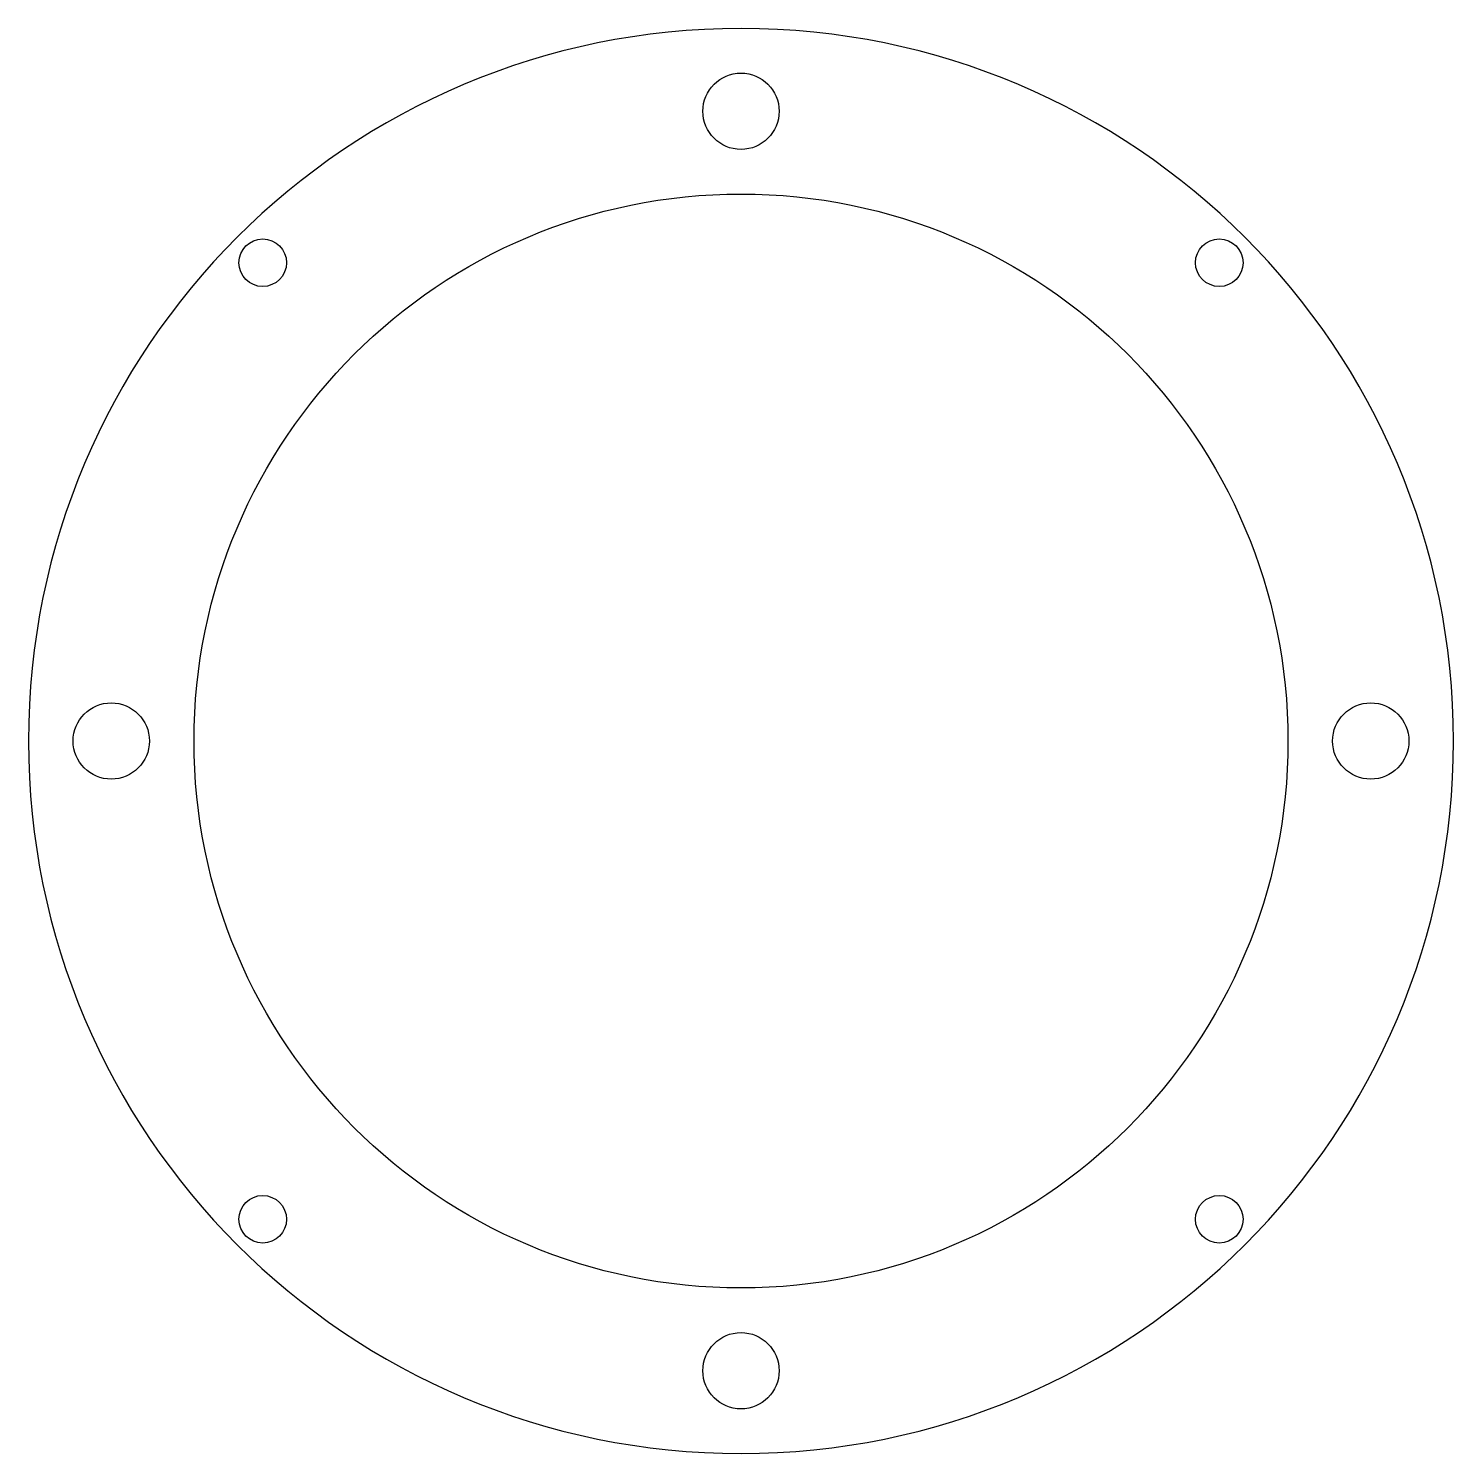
# Model space of a CAD drawing. Header units: millimetres. Extents: x -49.5 to 49.5, y -49.5 to 49.5.
import ezdxf

# ---------------------------------------------------------------- set-up
doc = ezdxf.new("R2010")
doc.units = ezdxf.units.MM

msp = doc.modelspace()

# ---------------------------------------------------------------- linework, layer by layer
at = {"layer": 'INTERIOR_PROFILES'}
for centre, radius in [((0, 43.75), 2.65), ((0, 0), 38), ((-33.227, 33.227), 1.65), ((33.227, 33.227), 1.65), ((-43.75, 0), 2.65), ((43.75, 0), 2.65), ((-33.227, -33.227), 1.65), ((33.227, -33.227), 1.65), ((0, -43.75), 2.65)]:
    msp.add_circle(centre, radius, dxfattribs=at)
at = {"layer": 'OUTER_PROFILES', "extrusion": (0, 0, -1)}
msp.add_circle((0, 0), 49.5, dxfattribs=at)

doc.saveas('drawing.dxf')
